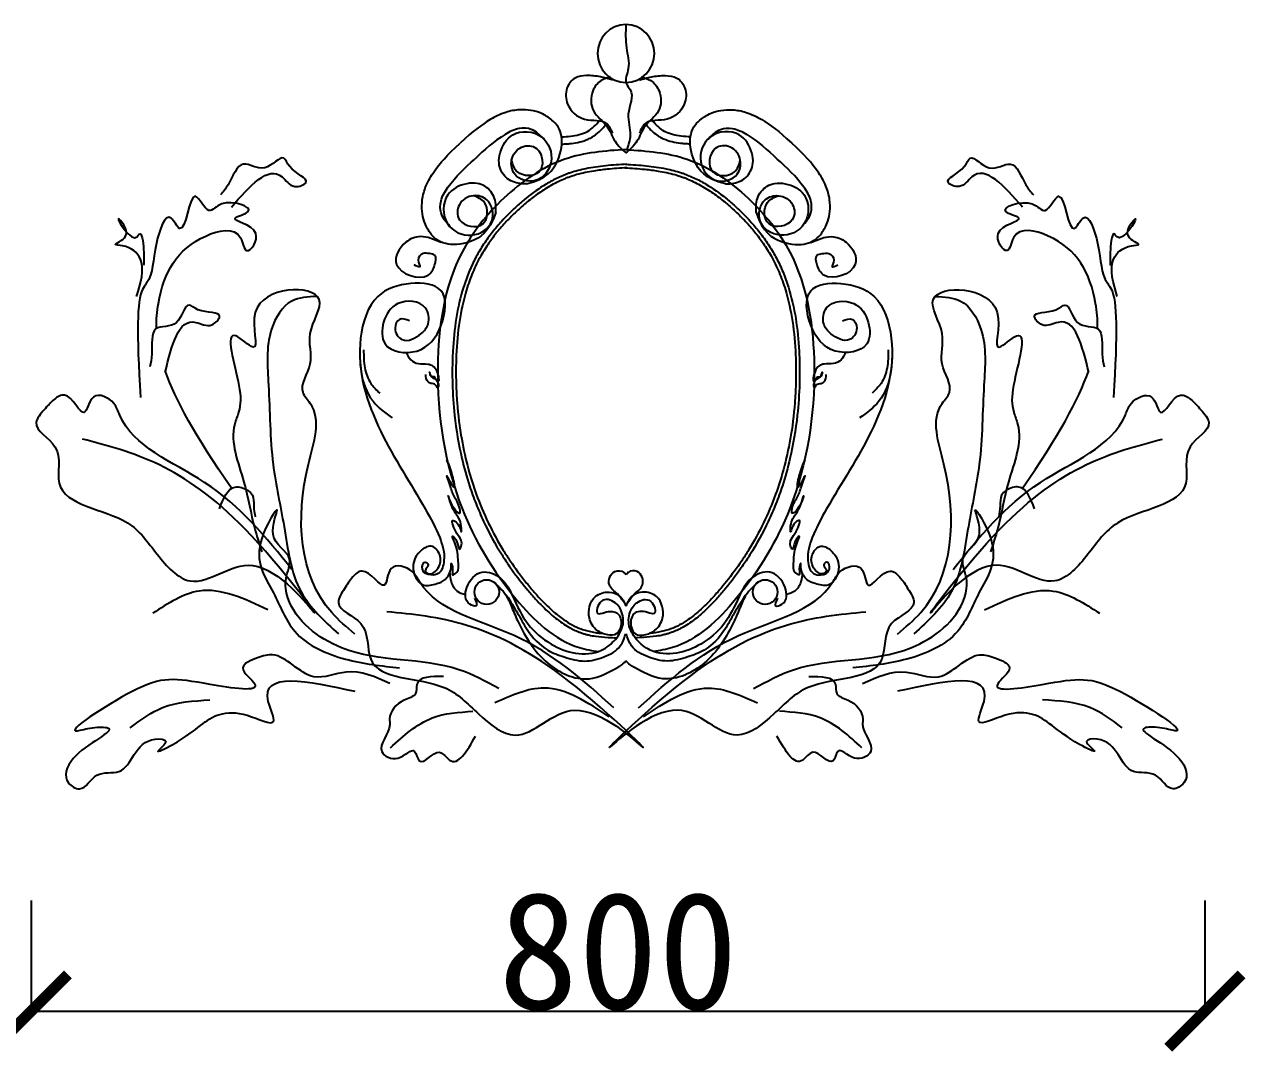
# Model space of a CAD drawing. Extents: x 3172 to 33391, y 13916 to 34175.
# Drawn here: x 15697 to 16529, y 19168 to 19869 of the extents above; entities that cross this region are included whole.
import ezdxf

# ---------------------------------------------------------------- set-up
doc = ezdxf.new("R2010")
doc.units = 0
doc.layers.get('0').update_dxf_attribs({"linetype": 'CONTINUOUS'})
doc.layers.get('DEFPOINTS').update_dxf_attribs({"linetype": 'CONTINUOUS'})
doc.dimstyles.new('ISO-25', dxfattribs={"dimtxt": 2.5, "dimasz": 2.5, "dimexe": 1.25, "dimexo": 0.625, "dimtad": 1, "dimdec": 4, "dimdsep": 46, "dimlunit": 6, "dimtxsty": 'Standard', "dimcen": 2.5, "dimadec": 0, "dimazin": 0, "dimtfac": 1, "dimtdec": 4, "dimtmove": 0, "dimatfit": 3, "dimfxl": 1, "dimtolj": 1, "dimtzin": 0, "dimarcsym": 0})

# ---------------------------------------------------------------- blocks, each defined once
blk = doc.blocks.new('_ARCHTICK')
at = {"color": 0, "linetype": 'ByBlock', "const_width": 0.15}
blk.add_lwpolyline([(-0.5, -0.5), (0.5, 0.5)], dxfattribs=at)
blk = doc.blocks.new('*D64')
at = {"color": 0, "lineweight": -2}
for p, q in [((15702.04, 19271.3), (15702.04, 19194.75)), ((16501.74, 19271.3), (16501.74, 19194.75)), ((15702.04, 19196), (16501.74, 19196))]:
    blk.add_line(p, q, dxfattribs=at)
at = {"layer": 'DEFPOINTS', "color": 0}
for p in [(15702.04, 19271.93), (16501.74, 19271.93), (16501.74, 19196)]:
    blk.add_point(p, dxfattribs=at)
at = {"color": 0, "lineweight": -2, "xscale": 50, "yscale": 50, "zscale": 50, "rotation": 180}
blk.add_blockref('_ARCHTICK', (15702.04, 19196), dxfattribs=at)
at = {"color": 0, "lineweight": -2, "xscale": 50, "yscale": 50, "zscale": 50}
blk.add_blockref('_ARCHTICK', (16501.74, 19196), dxfattribs=at)
at = {"color": 0, "insert": (16101.89, 19236.63), "char_height": 80, "attachment_point": 5}
blk.add_mtext('\\A1;800', dxfattribs=at)

msp = doc.modelspace()

# ---------------------------------------------------------------- linework, layer by layer
at = {"color": 7}
for centre in [(16012.38491, 19481.66303), (16202.05027, 19481.66303)]:
    msp.add_circle(centre, 8.4042, dxfattribs=at)
for centre, start, end in [((16107.64825, 19848.81747), 91.24379567, 268.75620433), ((16106.78694, 19848.81747), 271.24379567, 88.75620433)]:
    msp.add_arc(centre, 19.83976, start, end, dxfattribs=at)
for points in [[(16107.21759, 19868.65256), (16107.53146, 19852.71098), (16108.82657, 19838.47451), (16107.53146, 19828.1207), (16110.12162, 19824.23803), (16108.82657, 19807.41311), (16110.12162, 19793.17664), (16107.53146, 19782.82283)], [(16098.03419, 19830.74164), (16089.85157, 19832.89352), (16080.37699, 19833.75427), (16072.62508, 19832.03277), (16067.02645, 19825.14675), (16067.45711, 19814.38735), (16079.08502, 19804.05833), (16094.15824, 19801.0457), (16098.03419, 19794.59006)], [(16096.74216, 19832.89352), (16090.28222, 19830.31127), (16084.68365, 19823.42525), (16085.11431, 19809.65322), (16094.15824, 19799.32419), (16099.7568, 19788.99517), (16107.50877, 19780.81802)], [(16117.69302, 19832.89352), (16124.15296, 19830.31127), (16129.75153, 19823.42525), (16129.32088, 19809.65322), (16120.27695, 19799.32419), (16114.67838, 19788.99517), (16106.92642, 19780.81802)], [(16116.401, 19830.74164), (16124.58362, 19832.89352), (16134.0582, 19833.75427), (16141.8101, 19832.03277), (16147.40873, 19825.14675), (16146.97808, 19814.38735), (16135.35016, 19804.05833), (16120.27695, 19801.0457), (16116.401, 19794.59006)], [(16039.47711, 19759.93883), (16035.1206, 19760.15506), (16025.55291, 19764.31518), (16020.72267, 19773.97853), (16021.49769, 19781.12662), (16030.10293, 19793.38953), (16049.62664, 19792.02441), (16056.19489, 19775.01812), (16045.46309, 19762.17697), (16031.39654, 19766.62824), (16029.29581, 19776.08847), (16036.13309, 19785.01745), (16046.33285, 19784.06492), (16048.01139, 19768.08881), (16033.2897, 19768.09838), (16029.29581, 19776.08847)], [(16174.95807, 19759.93883), (16179.31459, 19760.15506), (16188.88227, 19764.31518), (16193.71252, 19773.97853), (16192.9375, 19781.12662), (16184.33226, 19793.38953), (16164.80855, 19792.02441), (16158.24029, 19775.01812), (16168.9721, 19762.17697), (16183.03864, 19766.62824), (16185.13938, 19776.08847), (16178.30209, 19785.01745), (16168.10234, 19784.06492), (16166.4238, 19768.08881), (16181.14548, 19768.09838), (16185.13938, 19776.08847)], [(15838.39386, 19744.09041), (15872.87644, 19764.71124), (15881.62883, 19758.17591), (15889.05256, 19760.8153), (15878.10682, 19771.71599), (15874.16299, 19777.38841), (15861.06595, 19770.80243), (15846.64024, 19773.39127), (15836.17944, 19759.38173), (15830.94902, 19752.37693)], [(16377.45231, 19744.09041), (16342.96973, 19764.71124), (16334.21734, 19758.17591), (16326.7936, 19760.8153), (16337.73934, 19771.71599), (16341.68318, 19777.38841), (16354.78021, 19770.80243), (16369.20592, 19773.39127), (16379.66673, 19759.38173), (16384.89715, 19752.37693)], [(16018.45349, 19740.47427), (16018.57292, 19744.83451), (16015.16085, 19754.69378), (16005.89756, 19760.25282), (15998.71104, 19760.02977), (15985.82271, 19752.39302), (15985.68243, 19732.82215), (16002.13327, 19724.96558), (16015.76166, 19734.67813), (16012.40527, 19749.04532), (16003.13461, 19751.86731), (15993.70628, 19745.73691), (15993.87164, 19735.49411), (16009.67137, 19732.59199), (16010.79391, 19747.27082), (16003.13461, 19751.86731)], [(16195.98169, 19740.47427), (16195.86227, 19744.83451), (16199.27433, 19754.69378), (16208.53762, 19760.25282), (16215.72414, 19760.02977), (16228.61248, 19752.39302), (16228.75275, 19732.82215), (16212.30192, 19724.96558), (16198.67353, 19734.67813), (16202.02991, 19749.04532), (16211.30058, 19751.86731), (16220.72891, 19745.73691), (16220.56355, 19735.49411), (16204.76382, 19732.59199), (16203.64128, 19747.27082), (16211.30058, 19751.86731)], [(15773.83648, 19683.19217), (15776.40961, 19708.54649), (15764.15625, 19717.69596), (15759.34767, 19718.55889), (15766.32857, 19724.25662), (15761.49899, 19736.04554), (15774.19522, 19723.83778), (15775.50283, 19725.58899), (15778.58193, 19715.10714), (15778.60293, 19704.18116)], [(16442.00969, 19683.19217), (16439.43656, 19708.54649), (16451.68992, 19717.69596), (16456.4985, 19718.55889), (16449.51759, 19724.25662), (16454.34718, 19736.04554), (16441.65095, 19723.83778), (16440.34334, 19725.58899), (16437.26424, 19715.10714), (16437.24324, 19704.18116)], [(15981.31227, 19719.85542), (15967.17435, 19723.95722), (15957.141, 19720.08329), (15950.98417, 19705.04328), (15972.35045, 19697.68412), (15976.87806, 19704.471), (15976.87806, 19711.25787), (15973.48235, 19712.389), (15968.95475, 19712.389), (15965.55905, 19707.86443), (15966.69095, 19703.33986), (15962.84178, 19704.81541)], [(16233.12292, 19719.85542), (16247.26084, 19723.95722), (16257.29419, 19720.08329), (16263.45102, 19705.04328), (16242.08473, 19697.68412), (16237.55713, 19704.471), (16237.55713, 19711.25787), (16240.95283, 19712.389), (16245.48044, 19712.389), (16248.87614, 19707.86443), (16247.74424, 19703.33986), (16251.59341, 19704.81541)], [(15922.5964, 19452.99062), (15906.73643, 19467.62459), (15890.87658, 19568.8425), (15892.09658, 19610.30533), (15887.21659, 19617.62232), (15892.09658, 19637.1342), (15892.09658, 19657.86561), (15898.19657, 19681.03594), (15854.59687, 19672.19245), (15853.18404, 19648.70438), (15841.44538, 19656.3164), (15843.47451, 19622.46166), (15843.29692, 19604.20789), (15840.67593, 19596.21163), (15846.95691, 19556.64761), (15854.27677, 19524.94076), (15859.15676, 19509.08734)], [(15959.7369, 19666.52377), (15952.88128, 19667.50252), (15949.94314, 19661.63015), (15954.84002, 19653.80036), (15967.57192, 19657.71527), (15972.4688, 19664.56631), (15970.51006, 19675.33226), (15951.90194, 19678.26843), (15942.10818, 19665.54506), (15943.08752, 19650.8642), (15964.63378, 19645.97061), (15981.28316, 19663.5876), (15981.28316, 19687.07696), (15960.7163, 19691.97055), (15938.19064, 19683.16205), (15926.43814, 19654.77911), (15940.14944, 19591.16215), (15970.51006, 19538.3111), (15980.30382, 19518.73665), (15983.2419, 19503.07708), (15979.32442, 19494.26858), (15974.42754, 19493.28987), (15968.55132, 19497.20475), (15970.51006, 19502.09837), (15972.4688, 19500.14091), (15970.51006, 19496.22604), (15972.4688, 19494.26858), (15979.32442, 19498.1835), (15980.30382, 19506.99199), (15974.42754, 19512.86432), (15966.59252, 19508.94945), (15963.65444, 19505.03454), (15963.65444, 19492.31113), (15969.53066, 19486.4388), (15978.34502, 19487.41754), (15981.28316, 19488.39625), (15988.13878, 19500.14091), (15988.13878, 19501.11966), (15989.11818, 19497.20475), (15989.11818, 19493.28987), (15992.05632, 19495.24729), (15993.03566, 19501.11966), (15991.07692, 19513.84303), (15989.11818, 19519.71536), (15992.05632, 19515.80049), (15994.01506, 19510.90687), (15994.9944, 19512.86432), (15994.9944, 19516.7792), (15992.05632, 19521.67282), (15989.11818, 19530.48131), (15994.01506, 19525.58773), (15994.9944, 19522.65156), (15994.9944, 19526.56644), (15991.07692, 19535.37493), (15988.13878, 19541.24726), (15986.18004, 19547.11959), (15991.07692, 19537.33239), (15994.01506, 19535.37493), (15994.01506, 19538.3111), (15990.09758, 19547.11959), (15987.15944, 19554.94938), (15985.2007, 19560.82171), (15990.09758, 19552.99196), (15989.11818, 19560.82171), (15985.2007, 19571.58766)], [(16254.69829, 19666.52377), (16261.55391, 19667.50252), (16264.49205, 19661.63015), (16259.59517, 19653.80036), (16246.86327, 19657.71527), (16241.96639, 19664.56631), (16243.92513, 19675.33226), (16262.53325, 19678.26843), (16272.32701, 19665.54506), (16271.34767, 19650.8642), (16249.80141, 19645.97061), (16233.15203, 19663.5876), (16233.15203, 19687.07696), (16253.71889, 19691.97055), (16276.24455, 19683.16205), (16287.99705, 19654.77911), (16274.28575, 19591.16215), (16243.92513, 19538.3111), (16234.13137, 19518.73665), (16231.19329, 19503.07708), (16235.11077, 19494.26858), (16240.00765, 19493.28987), (16245.88387, 19497.20475), (16243.92513, 19502.09837), (16241.96639, 19500.14091), (16243.92513, 19496.22604), (16241.96639, 19494.26858), (16235.11077, 19498.1835), (16234.13137, 19506.99199), (16240.00765, 19512.86432), (16247.84267, 19508.94945), (16250.78075, 19505.03454), (16250.78075, 19492.31113), (16244.90453, 19486.4388), (16236.09017, 19487.41754), (16233.15203, 19488.39625), (16226.29641, 19500.14091), (16226.29641, 19501.11966), (16225.31701, 19497.20475), (16225.31701, 19493.28987), (16222.37887, 19495.24729), (16221.39953, 19501.11966), (16223.35827, 19513.84303), (16225.31701, 19519.71536), (16222.37887, 19515.80049), (16220.42013, 19510.90687), (16219.44079, 19512.86432), (16219.44079, 19516.7792), (16222.37887, 19521.67282), (16225.31701, 19530.48131), (16220.42013, 19525.58773), (16219.44079, 19522.65156), (16219.44079, 19526.56644), (16223.35827, 19535.37493), (16226.29641, 19541.24726), (16228.25515, 19547.11959), (16223.35827, 19537.33239), (16220.42013, 19535.37493), (16220.42013, 19538.3111), (16224.33761, 19547.11959), (16227.27575, 19554.94938), (16229.23449, 19560.82171), (16224.33761, 19552.99196), (16225.31701, 19560.82171), (16229.23449, 19571.58766)], [(16292.18394, 19452.99062), (16308.04392, 19467.62459), (16323.90376, 19568.8425), (16322.68377, 19610.30533), (16327.56376, 19617.62232), (16322.68377, 19637.1342), (16322.68377, 19657.86561), (16316.58378, 19681.03594), (16360.18348, 19672.19245), (16361.5963, 19648.70438), (16373.33497, 19656.3164), (16371.30583, 19622.46166), (16371.48343, 19604.20789), (16374.10442, 19596.21163), (16367.82344, 19556.64761), (16360.50358, 19524.94076), (16355.62358, 19509.08734)], [(15793.25747, 19631.25058), (15814.24442, 19665.51156), (15825.02953, 19663.78057), (15830.38259, 19669.56183), (15815.62977, 19674.14315), (15809.50503, 19677.33967), (15800.95594, 19665.43083), (15786.97474, 19661.03431), (15784.20403, 19643.77109), (15782.81866, 19635.13945)], [(15896.54163, 19683.23194), (15879.56778, 19680.05061), (15865.77639, 19660.96275), (15863.65475, 19622.78703), (15866.83733, 19568.70487), (15874.26344, 19526.2874), (15885.93294, 19481.74909), (15911.39385, 19453.11738)], [(16318.23871, 19683.23194), (16335.21256, 19680.05061), (16349.00396, 19660.96275), (16351.1256, 19622.78703), (16347.94302, 19568.70487), (16340.51691, 19526.2874), (16328.8474, 19481.74909), (16303.3865, 19453.11738)], [(16422.58869, 19631.25058), (16401.60175, 19665.51156), (16390.81664, 19663.78057), (16385.46357, 19669.56183), (16400.21639, 19674.14315), (16406.34114, 19677.33967), (16414.89023, 19665.43083), (16428.87142, 19661.03431), (16431.64214, 19643.77109), (16433.02751, 19635.13945)], [(15928.45718, 19646.70467), (15929.33305, 19634.45055), (15933.42048, 19623.94704), (15939.5516, 19617.23645)], [(15957.65307, 19644.95405), (15960.57268, 19639.99408), (15965.82794, 19637.36819), (15972.25101, 19637.07644), (15978.38213, 19632.11644), (15978.96604, 19625.40585), (15977.79822, 19626.86468), (15976.6304, 19628.32349), (15974.87867, 19628.61527), (15973.71079, 19630.6576), (15973.41883, 19631.53291), (15974.2947, 19628.90701), (15977.21431, 19626.86468), (15979.258, 19623.94704), (15979.258, 19621.61293), (15978.96604, 19621.0294), (15977.50627, 19622.77999), (15974.2947, 19623.94704), (15972.25101, 19625.1141), (15970.79124, 19630.07407)], [(16256.78212, 19644.95405), (16253.8625, 19639.99408), (16248.60725, 19637.36819), (16242.18417, 19637.07644), (16236.05305, 19632.11644), (16235.46914, 19625.40585), (16236.63696, 19626.86468), (16237.80478, 19628.32349), (16239.55651, 19628.61527), (16240.7244, 19630.6576), (16241.01635, 19631.53291), (16240.14049, 19628.90701), (16237.22087, 19626.86468), (16235.17719, 19623.94704), (16235.17719, 19621.61293), (16235.46914, 19621.0294), (16236.92892, 19622.77999), (16240.14049, 19623.94704), (16242.18417, 19625.1141), (16243.64395, 19630.07407)], [(16285.978, 19646.70467), (16285.10214, 19634.45055), (16281.0147, 19623.94704), (16274.88358, 19617.23645)], [(15925.86704, 19643.49581), (15926.70539, 19632.11644), (15934.88026, 19611.69292), (15948.01843, 19600.31411)], [(16288.56815, 19643.49581), (16287.7298, 19632.11644), (16279.55493, 19611.69292), (16266.41676, 19600.31411)], [(15879.62604, 19497.12481), (15820.0703, 19556.41241), (15762.28114, 19602.34728), (15758.27425, 19610.22891), (15744.40427, 19614.48212), (15738.14464, 19604.15563), (15724.6205, 19615.92549), (15717.71627, 19612.96294), (15710.84435, 19605.94184), (15705.36521, 19597.20277), (15718.18277, 19580.72425), (15721.0623, 19555.78665), (15767.5119, 19528.82349), (15787.85848, 19507.38388), (15810.3461, 19489.24033), (15852.97947, 19499.70616), (15894.46823, 19468.01683), (15847.71085, 19524.5735), (15736.87322, 19585.96227)], [(16330.14213, 19497.12481), (16389.69788, 19556.41241), (16447.48704, 19602.34728), (16451.49392, 19610.22891), (16465.36391, 19614.48212), (16471.62354, 19604.15563), (16485.14767, 19615.92549), (16492.05191, 19612.96294), (16498.92382, 19605.94184), (16504.40297, 19597.20277), (16491.58541, 19580.72425), (16488.70587, 19555.78665), (16442.25627, 19528.82349), (16421.9097, 19507.38388), (16399.42207, 19489.24033), (16356.78871, 19499.70616), (16315.29995, 19468.01683), (16362.05732, 19524.5735), (16472.89495, 19585.96227)], [(15830.24943, 19538.4444), (15841.034, 19553.21323), (15849.51278, 19551.00113), (15852.66695, 19547.7806), (15853.65067, 19540.33113), (15854.63435, 19532.88162)], [(16385.59674, 19538.4444), (16374.81216, 19553.21323), (16366.33339, 19551.00113), (16363.17921, 19547.7806), (16362.19549, 19540.33113), (16361.21181, 19532.88162)], [(16020.59405, 19415.79024), (15993.40784, 19428.7022), (15913.35878, 19443.65436), (15876.94976, 19477.60602), (15875.6464, 19491.03988), (15877.97702, 19504.02939), (15866.76603, 19520.88738), (15869.54208, 19537.5097), (15859.05268, 19518.14334), (15867.04207, 19481.03012), (15881.54456, 19454.91991), (15916.10168, 19435.94422), (15952.98937, 19429.95797)], [(16194.18629, 19415.79024), (16221.37251, 19428.7022), (16301.42157, 19443.65436), (16337.83059, 19477.60602), (16339.13395, 19491.03988), (16336.80333, 19504.02939), (16348.01432, 19520.88738), (16345.23826, 19537.5097), (16355.72767, 19518.14334), (16347.73827, 19481.03012), (16333.23578, 19454.91991), (16298.67867, 19435.94422), (16261.79097, 19429.95797)], [(16099.03278, 19402.66149), (16030.99239, 19451.98098), (15966.77079, 19488.38408), (15961.58853, 19495.54782), (15947.2263, 19497.59547), (15942.64629, 19486.42216), (15927.45841, 19495.94897), (15921.09801, 19491.95015), (15915.39982, 19483.94705), (15911.3443, 19474.4631), (15926.56543, 19460.17504), (15933.28276, 19435.98716), (15983.35612, 19416.56461), (16006.78535, 19398.54487), (16031.8178, 19384.1137), (16072.30861, 19401.07339), (16118.21528, 19376.2116), (16063.2421, 19424.82084), (15944.21567, 19468.25208)], [(16004.04015, 19477.49342), (16005.08326, 19472.28141), (16000.91082, 19473.32381), (15998.82466, 19484.79023), (16009.25564, 19495.21425), (16021.77278, 19491.04464), (16030.11754, 19478.53582), (16040.54853, 19459.77259), (16056.195, 19446.22137), (16072.88452, 19439.96696), (16090.61715, 19442.05176), (16100.00503, 19449.34858), (16105.22052, 19459.77259), (16103.04878, 19470.79014), (16099.82404, 19474.33495), (16090.31115, 19475.30172), (16088.05384, 19466.92306), (16092.56846, 19467.72871), (16101.7589, 19466.76193), (16103.5325, 19457.41646), (16100.63027, 19453.066), (16094.78953, 19452.47578), (16087.48788, 19455.60298), (16082.27239, 19463.9422), (16086.44477, 19478.53582), (16095.83265, 19481.66303), (16102.56507, 19479.32993), (16107.24095, 19472.07916)], [(16115.74756, 19402.66149), (16183.78795, 19451.98098), (16248.00955, 19488.38408), (16253.19182, 19495.54782), (16267.55404, 19497.59547), (16272.13406, 19486.42216), (16287.32194, 19495.94897), (16293.68233, 19491.95015), (16299.38052, 19483.94705), (16303.43604, 19474.4631), (16288.21492, 19460.17504), (16281.49759, 19435.98716), (16231.42422, 19416.56461), (16207.99499, 19398.54487), (16182.96255, 19384.1137), (16142.47173, 19401.07339), (16096.56506, 19376.2116), (16151.53825, 19424.82084), (16270.56467, 19468.25208)], [(16107.37637, 19472.53796), (16104.62325, 19476.43559), (16101.4113, 19480.33325), (16095.90505, 19486.5236), (16099.57588, 19495.69452), (16105.77034, 19495.00672), (16107.14693, 19493.40179)], [(16107.05881, 19472.53796), (16109.81194, 19476.43559), (16113.02389, 19480.33325), (16118.53013, 19486.5236), (16114.8593, 19495.69452), (16108.66485, 19495.00672), (16107.28826, 19493.40179)], [(16210.39503, 19477.49342), (16209.35192, 19472.28141), (16213.52437, 19473.32381), (16215.61053, 19484.79023), (16205.17954, 19495.21425), (16192.6624, 19491.04464), (16184.31764, 19478.53582), (16173.88666, 19459.77259), (16158.24019, 19446.22137), (16141.55066, 19439.96696), (16123.81803, 19442.05176), (16114.43016, 19449.34858), (16109.21467, 19459.77259), (16111.3864, 19470.79014), (16114.61114, 19474.33495), (16124.12404, 19475.30172), (16126.38135, 19466.92306), (16121.86673, 19467.72871), (16112.67629, 19466.76193), (16110.90269, 19457.41646), (16113.80491, 19453.066), (16119.64565, 19452.47578), (16126.9473, 19455.60298), (16132.16279, 19463.9422), (16127.99041, 19478.53582), (16118.60254, 19481.66303), (16111.87012, 19479.32993), (16107.19424, 19472.07916)], [(15863.22475, 19469.46898), (15816.48573, 19482.30889), (15784.87605, 19467.19741)], [(16025.92922, 19479.35923), (16033.39087, 19467.24217), (16039.91981, 19456.05716), (16053.91034, 19442.07597), (16065.10275, 19437.41553), (16079.09334, 19434.61931), (16092.15116, 19437.41553), (16103.34364, 19444.87219), (16107.0744, 19453.26094)], [(16188.50597, 19479.35923), (16181.04432, 19467.24217), (16174.51537, 19456.05716), (16160.52485, 19442.07597), (16149.33244, 19437.41553), (16135.34184, 19434.61931), (16122.28402, 19437.41553), (16111.09155, 19444.87219), (16107.36079, 19453.26094)], [(16351.5556, 19469.46898), (16398.29462, 19482.30889), (16429.9043, 19467.19741)], [(15946.4113, 19419.31215), (15916.52423, 19427.08821), (15894.64346, 19423.92601), (15866.43298, 19438.856), (15856.12435, 19436.74909), (15846.24094, 19430.01358), (15854.24725, 19419.07534), (15823.94703, 19418.64588), (15770.71516, 19413.79148), (15733.49587, 19387.06064), (15743.80451, 19389.16755), (15754.32572, 19388.96016), (15730.5678, 19368.12423), (15727.42718, 19351.50205), (15734.79566, 19347.50665), (15746.7809, 19356.76751), (15761.71842, 19359.29652), (15786.52727, 19381.39514), (15793.68311, 19379.71407), (15788.42854, 19373.4007), (15798.52458, 19377.82188), (15830.48932, 19398.23938), (15849.21735, 19397.61358), (15867.1071, 19393.41077), (15863.51705, 19407.08546), (15922.5964, 19413.96687)], [(16268.36905, 19419.31215), (16298.25611, 19427.08821), (16320.13689, 19423.92601), (16348.34737, 19438.856), (16358.656, 19436.74909), (16368.53941, 19430.01358), (16360.53309, 19419.07534), (16390.83331, 19418.64588), (16444.06519, 19413.79148), (16481.28447, 19387.06064), (16470.97584, 19389.16755), (16460.45463, 19388.96016), (16484.21254, 19368.12423), (16487.35316, 19351.50205), (16479.98469, 19347.50665), (16467.99945, 19356.76751), (16453.06192, 19359.29652), (16428.25308, 19381.39514), (16421.09723, 19379.71407), (16426.35181, 19373.4007), (16416.25577, 19377.82188), (16384.29103, 19398.23938), (16365.563, 19397.61358), (16347.67324, 19393.41077), (16351.2633, 19407.08546), (16292.18394, 19413.96687)], [(15982.8548, 19423.98087), (15964.84193, 19418.55756), (15963.82151, 19412.46373), (15956.0833, 19407.97415), (15946.18984, 19394.93008), (15946.30419, 19391.29696), (15940.82084, 19372.93834), (15951.87251, 19368.44171), (15963.24379, 19373.04714), (15966.48097, 19366.48297), (15980.23621, 19372.37664), (15987.06835, 19367.13934), (16004.73815, 19383.46204)], [(16231.92555, 19423.98087), (16249.93841, 19418.55756), (16250.95884, 19412.46373), (16258.69704, 19407.97415), (16268.59051, 19394.93008), (16268.47616, 19391.29696), (16273.95951, 19372.93834), (16262.90783, 19368.44171), (16251.53655, 19373.04714), (16248.29937, 19366.48297), (16234.54414, 19372.37664), (16227.71199, 19367.13934), (16210.0422, 19383.46204)], [(16095.70592, 19396.51785), (16051.41975, 19416.21898), (16017.90198, 19406.01662)], [(16119.07443, 19396.51785), (16163.3606, 19416.21898), (16196.87837, 19406.01662)], [(15769.47584, 19389.1749), (15791.55712, 19402.85694), (15823.74653, 19408.12605)], [(16445.30451, 19389.1749), (16423.22323, 19402.85694), (16391.03382, 19408.12605)], [(15946.79973, 19375.55349), (15975.25434, 19395.85671), (16002.99348, 19400.37791)], [(16267.98062, 19375.55349), (16239.52601, 19395.85671), (16211.78686, 19400.37791)]]:
    msp.add_spline(points, degree=3, dxfattribs=at)
for points, knots in [([(16039.47711, 19759.93883), (16053.5823, 19763.33094), (16063.54216, 19778.14032), (16064.16689, 19795.43967), (16058.60115, 19802.42618), (16048.95458, 19809.13332), (16037.09848, 19811.27653), (16024.25202, 19808.8999), (16011.70186, 19802.41142), (16003.33263, 19796.17363), (15994.29027, 19787.65896)], [0, 0, 0, 0, 25.702197552, 61.254018021, 107.183241694, 136.274084718, 175.173208518, 198.207069317, 227.276205843, 280.413317099, 280.413317099, 280.413317099, 280.413317099]), ([(16174.95807, 19759.93883), (16160.85289, 19763.33094), (16150.89303, 19778.14032), (16150.26829, 19795.43967), (16155.83403, 19802.42618), (16165.48061, 19809.13332), (16177.3367, 19811.27653), (16190.18317, 19808.8999), (16202.73333, 19802.41142), (16211.10255, 19796.17363), (16220.14492, 19787.65896)], [0, 0, 0, 0, 25.702197552, 61.254018021, 107.183241694, 136.274084718, 175.173208518, 198.207069317, 227.276205843, 280.413317099, 280.413317099, 280.413317099, 280.413317099]), ([(16063.26508, 19792.04649), (16065.3398, 19792.1326), (16071.35914, 19792.43403), (16081.2895, 19794.70642), (16086.7724, 19800.11836), (16089.28314, 19802.95461)], [1.971761841, 1.971761841, 1.971761841, 1.971761841, 14.519474323, 38.337500061, 60.638518921, 60.638518921, 60.638518921, 60.638518921]), ([(16151.17011, 19792.04649), (16149.09538, 19792.1326), (16143.07605, 19792.43403), (16133.14568, 19794.70642), (16127.66279, 19800.11836), (16125.15205, 19802.95461)], [1.971761841, 1.971761841, 1.971761841, 1.971761841, 14.519474323, 38.337500061, 60.638518921, 60.638518921, 60.638518921, 60.638518921]), ([(16051.1844, 19790.45343), (16048.59868, 19793.09705), (16044.02269, 19797.7755), (16033.54677, 19798.33591), (16019.84433, 19791.36708), (16010.64549, 19783.1143), (16004.30114, 19776.84625)], [0, 0, 0, 0, 21.455839216, 37.970789038, 58.876608842, 112.267385309, 112.267385309, 112.267385309, 112.267385309]), ([(16063.47179, 19787.06592), (16064.72345, 19787.11787), (16066.00809, 19787.17729), (16068.21053, 19787.33357), (16069.10918, 19787.41164), (16071.90461, 19787.72433), (16073.83636, 19788.03475), (16077.70646, 19788.9729), (16079.64677, 19789.6006), (16081.99495, 19790.67192), (16082.4525, 19790.89616), (16083.27, 19791.32808), (16083.63193, 19791.53094), (16084.33765, 19791.94931), (16084.68296, 19792.16547), (16085.69709, 19792.83205), (16086.34404, 19793.30054), (16088.29763, 19794.8289), (16089.51087, 19795.95022), (16091.47268, 19797.93958), (16092.2589, 19798.79565), (16093.01564, 19799.65049)], [1.971761841, 1.971761841, 1.971761841, 1.971761841, 9.439304035, 9.439304035, 14.437911625, 14.437911625, 24.727135942, 24.727135942, 35.01636026, 35.01636026, 37.528775636, 37.528775636, 39.549738271, 39.549738271, 41.570700906, 41.570700906, 45.612626175, 45.612626175, 54.285708362, 54.285708362, 60.638518921, 60.638518921, 60.638518921, 60.638518921]), ([(16150.9634, 19787.06592), (16149.71173, 19787.11787), (16148.4271, 19787.17729), (16146.22466, 19787.33357), (16145.32601, 19787.41164), (16142.53058, 19787.72433), (16140.59883, 19788.03475), (16136.72873, 19788.9729), (16134.78842, 19789.6006), (16132.44023, 19790.67192), (16131.98268, 19790.89616), (16131.16519, 19791.32808), (16130.80326, 19791.53094), (16130.09753, 19791.94931), (16129.75222, 19792.16547), (16128.7381, 19792.83205), (16128.09114, 19793.30054), (16126.13755, 19794.8289), (16124.92432, 19795.95022), (16122.9625, 19797.93958), (16122.17628, 19798.79565), (16121.41955, 19799.65049)], [1.971761841, 1.971761841, 1.971761841, 1.971761841, 9.439304035, 9.439304035, 14.437911625, 14.437911625, 24.727135942, 24.727135942, 35.01636026, 35.01636026, 37.528775636, 37.528775636, 39.549738271, 39.549738271, 41.570700906, 41.570700906, 45.612626175, 45.612626175, 54.285708362, 54.285708362, 60.638518921, 60.638518921, 60.638518921, 60.638518921]), ([(16163.25079, 19790.45343), (16165.83651, 19793.09705), (16170.4125, 19797.7755), (16180.88841, 19798.33591), (16194.59085, 19791.36708), (16203.7897, 19783.1143), (16210.13405, 19776.84625)], [0, 0, 0, 0, 21.455839216, 37.970789038, 58.876608842, 112.267385309, 112.267385309, 112.267385309, 112.267385309]), ([(16018.45349, 19740.47427), (16013.98675, 19726.6717), (15998.45531, 19717.88016), (15981.15915, 19718.58758), (15974.62132, 19724.67409), (15968.67587, 19734.80788), (15967.45072, 19746.79367), (15970.80819, 19759.41934), (15978.24256, 19771.43338), (15985.10546, 19779.29814), (15994.29027, 19787.65896)], [0, 0, 0, 0, 25.702197552, 61.254018021, 107.183241694, 136.274084718, 175.173208518, 198.207069317, 227.276205843, 280.413317099, 280.413317099, 280.413317099, 280.413317099]), ([(16195.98169, 19740.47427), (16200.44843, 19726.6717), (16215.97987, 19717.88016), (16233.27604, 19718.58758), (16239.81386, 19724.67409), (16245.75932, 19734.80788), (16246.98447, 19746.79367), (16243.62699, 19759.41934), (16236.19263, 19771.43338), (16229.32973, 19779.29814), (16220.14492, 19787.65896)], [0, 0, 0, 0, 25.702197552, 61.254018021, 107.183241694, 136.274084718, 175.173208518, 198.207069317, 227.276205843, 280.413317099, 280.413317099, 280.413317099, 280.413317099]), ([(16107.21759, 19783.3074), (16092.91272, 19782.49629), (16062.15623, 19779.79618), (16022.9732, 19752.38591), (15985.72719, 19705.87055), (15974.25639, 19628.7786), (15987.61764, 19544.64069), (16025.6755, 19480.41639), (16062.05449, 19445.56392), (16084.14491, 19441.70076), (16088.61927, 19441.23206)], [12.831989114, 12.831989114, 12.831989114, 12.831989114, 97.594373108, 196.771739945, 289.650695135, 450.139119247, 646.708844307, 790.500162459, 900.099253947, 927.171719282, 927.171719282, 927.171719282, 927.171719282]), ([(16107.21759, 19783.3074), (16121.52247, 19782.49629), (16152.27896, 19779.79618), (16191.46199, 19752.38591), (16228.708, 19705.87055), (16240.17879, 19628.7786), (16226.81755, 19544.64069), (16188.75969, 19480.41639), (16152.38069, 19445.56392), (16130.29027, 19441.70076), (16125.81591, 19441.23206)], [12.831989114, 12.831989114, 12.831989114, 12.831989114, 97.594373108, 196.771739945, 289.650695135, 450.139119247, 646.708844307, 790.500162459, 900.099253947, 927.171719282, 927.171719282, 927.171719282, 927.171719282]), ([(15987.12897, 19731.1482), (15984.69202, 19733.92955), (15980.37931, 19738.85176), (15980.62614, 19749.33975), (15988.62805, 19762.46572), (15997.56377, 19771.00269), (16004.30114, 19776.84625)], [0, 0, 0, 0, 21.455839216, 37.970789038, 58.876608842, 112.267385309, 112.267385309, 112.267385309, 112.267385309]), ([(16107.78199, 19773.35367), (16102.88751, 19773.07615), (16098.09013, 19772.7507), (16088.76956, 19771.78848), (16084.24735, 19771.15169), (16078.13477, 19769.90651), (16076.39959, 19769.50647), (16072.89923, 19768.58995), (16071.13728, 19768.0685), (16068.69877, 19767.25081), (16067.99397, 19767.00267), (16066.58559, 19766.4833), (16065.88324, 19766.21253), (16063.78194, 19765.36776), (16062.38873, 19764.76128), (16058.23425, 19762.8185), (16055.49807, 19761.3587), (16048.10963, 19756.95864), (16043.54122, 19753.72241), (16036.99239, 19748.42431), (16034.88266, 19746.60791), (16031.5298, 19743.55733), (16030.25752, 19742.35997), (16027.76201, 19739.93278), (16026.53794, 19738.70161), (16022.94191, 19734.9568), (16020.64621, 19732.39184), (16016.32967, 19727.1866), (16014.30415, 19724.54896), (16010.45402, 19719.09477), (16008.63502, 19716.27553), (16006.17689, 19712.06356), (16005.42828, 19710.71689), (16003.8789, 19707.78231), (16003.08707, 19706.18621), (16001.57689, 19702.94742), (16000.85912, 19701.30591), (15998.81372, 19696.31857), (15997.59399, 19692.90981), (15994.37508, 19682.59147), (15992.75781, 19675.47262), (15990.39451, 19660.86737), (15989.64858, 19653.38175), (15989.05857, 19642.18028), (15988.94728, 19638.52168), (15988.86481, 19631.19604), (15988.89396, 19627.53953), (15989.19607, 19616.6002), (15989.68372, 19609.34762), (15991.55576, 19592.17243), (15993.21638, 19582.31557), (15996.94279, 19566.37988), (15998.66733, 19560.17818), (16002.00205, 19549.94117), (16003.47316, 19545.84603), (16006.66008, 19537.77141), (16008.37675, 19533.78936), (16013.901, 19522.00469), (16018.08267, 19514.36337), (16024.4352, 19504.30288), (16026.15613, 19501.70436), (16031.51321, 19493.98435), (16035.34364, 19488.93831), (16040.32878, 19482.9162), (16041.22945, 19481.84753), (16043.04678, 19479.73576), (16043.96435, 19478.69164), (16046.74328, 19475.60488), (16048.63099, 19473.60792), (16053.37577, 19468.89111), (16056.27096, 19466.27439), (16062.17411, 19461.58336), (16065.18114, 19459.5099), (16070.54103, 19456.45102), (16072.87622, 19455.32328), (16075.97672, 19454.1164), (16076.71994, 19453.84864), (16078.18361, 19453.36449), (16078.90159, 19453.14742), (16080.37176, 19452.74307), (16081.12086, 19452.55658), (16083.40999, 19452.04112), (16084.99207, 19451.7563), (16089.33034, 19451.13341), (16092.17743, 19450.88337), (16097.02946, 19450.6171), (16098.9663, 19450.54893), (16100.94187, 19450.49954)], [12.831989114, 12.831989114, 12.831989114, 12.831989114, 42.252821935, 42.252821935, 71.673654756, 71.673654756, 83.603451174, 83.603451174, 96.158486193, 96.158486193, 101.315107515, 101.315107515, 106.471728836, 106.471728836, 116.784971479, 116.784971479, 137.411456766, 137.411456766, 173.331761072, 173.331761072, 190.892494469, 190.892494469, 201.856132379, 201.856132379, 212.819770289, 212.819770289, 234.747046108, 234.747046108, 256.222758101, 256.222758101, 278.186084642, 278.186084642, 288.367095565, 288.367095565, 300.169311119, 300.169311119, 311.971526674, 311.971526674, 335.575957783, 335.575957783, 381.924842633, 381.924842633, 428.273727484, 428.273727484, 450.592979464, 450.592979464, 472.912231444, 472.912231444, 517.550735404, 517.550735404, 579.654231623, 579.654231623, 620.181433542, 620.181433542, 647.780966197, 647.780966197, 675.380498852, 675.380498852, 730.579564162, 730.579564162, 750.057291394, 750.057291394, 789.012745857, 789.012745857, 797.473596878, 797.473596878, 805.9344479, 805.9344479, 822.856149942, 822.856149942, 847.746510263, 847.746510263, 872.636870584, 872.636870584, 891.52240267, 891.52240267, 897.450084869, 897.450084869, 903.150914774, 903.150914774, 908.851744678, 908.851744678, 920.253404488, 920.253404488, 939.115627048, 939.115627048, 951.156628602, 951.156628602, 951.156628602, 951.156628602]), ([(16107.92308, 19770.86524), (16103.30987, 19770.60367), (16098.80071, 19770.30011), (16091.31111, 19769.55576), (16088.26154, 19769.1786), (16083.30793, 19768.39167), (16081.35853, 19768.03383), (16077.53954, 19767.21812), (16075.66994, 19766.76045), (16072.70042, 19765.92466), (16071.57526, 19765.58131), (16069.67678, 19764.95271), (16068.8958, 19764.67921), (16067.33326, 19764.10202), (16066.55379, 19763.79913), (16064.2211, 19762.84859), (16062.6736, 19762.15905), (16058.05769, 19759.93169), (16055.01576, 19758.23504), (16049.22504, 19754.59635), (16046.47002, 19752.67793), (16041.20269, 19748.67541), (16038.6851, 19746.60382), (16035.00099, 19743.35605), (16033.78942, 19742.25132), (16031.40057, 19740.00314), (16030.22529, 19738.86164), (16027.92117, 19736.5501), (16026.79153, 19735.37919), (16023.47424, 19731.82234), (16021.35825, 19729.39232), (16017.40213, 19724.49902), (16015.55541, 19722.0391), (16011.85087, 19716.68889), (16010.02402, 19713.78479), (16007.33006, 19709.01528), (16006.36864, 19707.18962), (16004.54946, 19703.47196), (16003.6911, 19701.58018), (16001.26437, 19695.81301), (15999.844, 19691.84505), (15996.49206, 19680.81948), (15994.90836, 19673.55812), (15992.63876, 19658.63318), (15991.95248, 19650.97072), (15991.51845, 19640.80146), (15991.44973, 19638.36667), (15991.38074, 19633.81133), (15991.37242, 19631.69379), (15991.40359, 19627.46688), (15991.44309, 19625.35632), (15991.63404, 19619.03562), (15991.85791, 19614.83641), (15992.82435, 19602.30043), (15993.86185, 19594.02551), (15996.53948, 19578.91526), (15998.07031, 19572.04532), (16001.46568, 19559.56139), (16003.24577, 19553.91347), (16007.65452, 19541.723), (16010.38236, 19535.22962), (16016.50828, 19522.52689), (16019.90524, 19516.31857), (16025.16123, 19507.78548), (16026.73329, 19505.34709), (16031.6207, 19498.09787), (16035.10724, 19493.35288), (16039.77607, 19487.50586), (16040.74, 19486.32334), (16042.69657, 19483.97143), (16043.6865, 19482.80538), (16045.68378, 19480.50851), (16046.69201, 19479.37669), (16050.80258, 19474.88989), (16053.98175, 19471.71144), (16059.70291, 19466.6711), (16062.21735, 19464.67667), (16066.71879, 19461.5523), (16068.69637, 19460.32869), (16072.66516, 19458.19295), (16074.65664, 19457.27994), (16077.257, 19456.30491), (16077.85825, 19456.09441), (16079.0616, 19455.7035), (16079.66433, 19455.52287), (16081.51713, 19455.01254), (16082.80279, 19454.71691), (16085.47274, 19454.20686), (16086.85675, 19453.99238), (16089.19977, 19453.69938), (16090.13118, 19453.59964), (16091.08015, 19453.5125)], [12.831989114, 12.831989114, 12.831989114, 12.831989114, 40.664806772, 40.664806772, 60.549642176, 60.549642176, 73.867120366, 73.867120366, 87.184598557, 87.184598557, 95.496087569, 95.496087569, 101.410031847, 101.410031847, 107.323976124, 107.323976124, 119.151864679, 119.151864679, 142.807641789, 142.807641789, 164.915937664, 164.915937664, 185.932670973, 185.932670973, 196.408689901, 196.408689901, 206.884708829, 206.884708829, 217.360727757, 217.360727757, 238.312765613, 238.312765613, 258.614825292, 258.614825292, 281.610165471, 281.610165471, 295.627199934, 295.627199934, 309.644234398, 309.644234398, 337.678303324, 337.678303324, 385.51377892, 385.51377892, 433.349254516, 433.349254516, 448.343925329, 448.343925329, 461.361618663, 461.361618663, 474.379311996, 474.379311996, 500.414698664, 500.414698664, 552.485471998, 552.485471998, 597.001727225, 597.001727225, 634.845910611, 634.845910611, 680.22962164, 680.22962164, 725.613332669, 725.613332669, 744.004454585, 744.004454585, 780.786698418, 780.786698418, 790.161593123, 790.161593123, 799.536487829, 799.536487829, 808.911382535, 808.911382535, 837.41225878, 837.41225878, 859.204041544, 859.204041544, 876.090708904, 876.090708904, 892.977376265, 892.977376265, 898.042687741, 898.042687741, 903.107999218, 903.107999218, 913.238622171, 913.238622171, 923.369245124, 923.369245124, 929.830920042, 929.830920042, 929.830920042, 929.830920042]), ([(16106.5121, 19770.86524), (16111.12531, 19770.60367), (16115.63448, 19770.30011), (16123.12408, 19769.55576), (16126.17365, 19769.1786), (16131.12725, 19768.39167), (16133.07665, 19768.03383), (16136.89565, 19767.21812), (16138.76524, 19766.76045), (16141.73477, 19765.92466), (16142.85993, 19765.58131), (16144.75841, 19764.95271), (16145.53939, 19764.67921), (16147.10193, 19764.10202), (16147.8814, 19763.79913), (16150.21409, 19762.84859), (16151.76159, 19762.15905), (16156.3775, 19759.93169), (16159.41942, 19758.23504), (16165.21015, 19754.59635), (16167.96516, 19752.67793), (16173.2325, 19748.67541), (16175.75008, 19746.60382), (16179.4342, 19743.35605), (16180.64577, 19742.25132), (16183.03461, 19740.00314), (16184.20989, 19738.86164), (16186.51401, 19736.5501), (16187.64366, 19735.37919), (16190.96094, 19731.82234), (16193.07694, 19729.39232), (16197.03306, 19724.49902), (16198.87978, 19722.0391), (16202.58431, 19716.68889), (16204.41117, 19713.78479), (16207.10513, 19709.01528), (16208.06655, 19707.18962), (16209.88573, 19703.47196), (16210.74408, 19701.58018), (16213.17082, 19695.81301), (16214.59119, 19691.84505), (16217.94313, 19680.81948), (16219.52683, 19673.55812), (16221.79642, 19658.63318), (16222.48271, 19650.97072), (16222.91673, 19640.80146), (16222.98546, 19638.36667), (16223.05445, 19633.81133), (16223.06276, 19631.69379), (16223.0316, 19627.46688), (16222.99209, 19625.35632), (16222.80115, 19619.03562), (16222.57727, 19614.83641), (16221.61083, 19602.30043), (16220.57333, 19594.02551), (16217.89571, 19578.91526), (16216.36487, 19572.04532), (16212.9695, 19559.56139), (16211.18941, 19553.91347), (16206.78067, 19541.723), (16204.05283, 19535.22962), (16197.92691, 19522.52689), (16194.52994, 19516.31857), (16189.27396, 19507.78548), (16187.7019, 19505.34709), (16182.81448, 19498.09787), (16179.32795, 19493.35288), (16174.65912, 19487.50586), (16173.69519, 19486.32334), (16171.73862, 19483.97143), (16170.74868, 19482.80538), (16168.75141, 19480.50851), (16167.74318, 19479.37669), (16163.63261, 19474.88989), (16160.45343, 19471.71144), (16154.73228, 19466.6711), (16152.21783, 19464.67667), (16147.71639, 19461.5523), (16145.73882, 19460.32869), (16141.77003, 19458.19295), (16139.77855, 19457.27994), (16137.17819, 19456.30491), (16136.57693, 19456.09441), (16135.37359, 19455.7035), (16134.77085, 19455.52287), (16132.91806, 19455.01254), (16131.6324, 19454.71691), (16128.96245, 19454.20686), (16127.57844, 19453.99238), (16125.23542, 19453.69938), (16124.30401, 19453.59964), (16123.35504, 19453.5125)], [12.831989114, 12.831989114, 12.831989114, 12.831989114, 40.664806772, 40.664806772, 60.549642176, 60.549642176, 73.867120366, 73.867120366, 87.184598557, 87.184598557, 95.496087569, 95.496087569, 101.410031847, 101.410031847, 107.323976124, 107.323976124, 119.151864679, 119.151864679, 142.807641789, 142.807641789, 164.915937664, 164.915937664, 185.932670973, 185.932670973, 196.408689901, 196.408689901, 206.884708829, 206.884708829, 217.360727757, 217.360727757, 238.312765613, 238.312765613, 258.614825292, 258.614825292, 281.610165471, 281.610165471, 295.627199934, 295.627199934, 309.644234398, 309.644234398, 337.678303324, 337.678303324, 385.51377892, 385.51377892, 433.349254516, 433.349254516, 448.343925329, 448.343925329, 461.361618663, 461.361618663, 474.379311996, 474.379311996, 500.414698664, 500.414698664, 552.485471998, 552.485471998, 597.001727225, 597.001727225, 634.845910611, 634.845910611, 680.22962164, 680.22962164, 725.613332669, 725.613332669, 744.004454585, 744.004454585, 780.786698418, 780.786698418, 790.161593123, 790.161593123, 799.536487829, 799.536487829, 808.911382535, 808.911382535, 837.41225878, 837.41225878, 859.204041544, 859.204041544, 876.090708904, 876.090708904, 892.977376265, 892.977376265, 898.042687741, 898.042687741, 903.107999218, 903.107999218, 913.238622171, 913.238622171, 923.369245124, 923.369245124, 929.830920042, 929.830920042, 929.830920042, 929.830920042]), ([(16106.6532, 19773.35367), (16111.54767, 19773.07615), (16116.34505, 19772.7507), (16125.66562, 19771.78848), (16130.18784, 19771.15169), (16136.30042, 19769.90651), (16138.0356, 19769.50647), (16141.53595, 19768.58995), (16143.29791, 19768.0685), (16145.73641, 19767.25081), (16146.44121, 19767.00267), (16147.8496, 19766.4833), (16148.55195, 19766.21253), (16150.65325, 19765.36776), (16152.04646, 19764.76128), (16156.20093, 19762.8185), (16158.93711, 19761.3587), (16166.32555, 19756.95864), (16170.89396, 19753.72241), (16177.44279, 19748.42431), (16179.55252, 19746.60791), (16182.90538, 19743.55733), (16184.17767, 19742.35997), (16186.67317, 19739.93278), (16187.89725, 19738.70161), (16191.49328, 19734.9568), (16193.78897, 19732.39184), (16198.10551, 19727.1866), (16200.13104, 19724.54896), (16203.98117, 19719.09477), (16205.80016, 19716.27553), (16208.25829, 19712.06356), (16209.00691, 19710.71689), (16210.55629, 19707.78231), (16211.34812, 19706.18621), (16212.85829, 19702.94742), (16213.57606, 19701.30591), (16215.62147, 19696.31857), (16216.84119, 19692.90981), (16220.06011, 19682.59147), (16221.67737, 19675.47262), (16224.04068, 19660.86737), (16224.7866, 19653.38175), (16225.37662, 19642.18028), (16225.4879, 19638.52168), (16225.57038, 19631.19604), (16225.54122, 19627.53953), (16225.23911, 19616.6002), (16224.75146, 19609.34762), (16222.87943, 19592.17243), (16221.2188, 19582.31557), (16217.4924, 19566.37988), (16215.76786, 19560.17818), (16212.43314, 19549.94117), (16210.96203, 19545.84603), (16207.7751, 19537.77141), (16206.05844, 19533.78936), (16200.53418, 19522.00469), (16196.35252, 19514.36337), (16189.99999, 19504.30288), (16188.27906, 19501.70436), (16182.92198, 19493.98435), (16179.09155, 19488.93831), (16174.10641, 19482.9162), (16173.20573, 19481.84753), (16171.38841, 19479.73576), (16170.47084, 19478.69164), (16167.6919, 19475.60488), (16165.8042, 19473.60792), (16161.05942, 19468.89111), (16158.16423, 19466.27439), (16152.26108, 19461.58336), (16149.25404, 19459.5099), (16143.89415, 19456.45102), (16141.55897, 19455.32328), (16138.45846, 19454.1164), (16137.71525, 19453.84864), (16136.25157, 19453.36449), (16135.5336, 19453.14742), (16134.06342, 19452.74307), (16133.31433, 19452.55658), (16131.02519, 19452.04112), (16129.44311, 19451.7563), (16125.10484, 19451.13341), (16122.25776, 19450.88337), (16117.40573, 19450.6171), (16115.46888, 19450.54893), (16113.49332, 19450.49954)], [12.831989114, 12.831989114, 12.831989114, 12.831989114, 42.252821935, 42.252821935, 71.673654756, 71.673654756, 83.603451174, 83.603451174, 96.158486193, 96.158486193, 101.315107515, 101.315107515, 106.471728836, 106.471728836, 116.784971479, 116.784971479, 137.411456766, 137.411456766, 173.331761072, 173.331761072, 190.892494469, 190.892494469, 201.856132379, 201.856132379, 212.819770289, 212.819770289, 234.747046108, 234.747046108, 256.222758101, 256.222758101, 278.186084642, 278.186084642, 288.367095565, 288.367095565, 300.169311119, 300.169311119, 311.971526674, 311.971526674, 335.575957783, 335.575957783, 381.924842633, 381.924842633, 428.273727484, 428.273727484, 450.592979464, 450.592979464, 472.912231444, 472.912231444, 517.550735404, 517.550735404, 579.654231623, 579.654231623, 620.181433542, 620.181433542, 647.780966197, 647.780966197, 675.380498852, 675.380498852, 730.579564162, 730.579564162, 750.057291394, 750.057291394, 789.012745857, 789.012745857, 797.473596878, 797.473596878, 805.9344479, 805.9344479, 822.856149942, 822.856149942, 847.746510263, 847.746510263, 872.636870584, 872.636870584, 891.52240267, 891.52240267, 897.450084869, 897.450084869, 903.150914774, 903.150914774, 908.851744678, 908.851744678, 920.253404488, 920.253404488, 939.115627048, 939.115627048, 951.156628602, 951.156628602, 951.156628602, 951.156628602]), ([(16227.30622, 19731.1482), (16229.74317, 19733.92955), (16234.05588, 19738.85176), (16233.80904, 19749.33975), (16225.80714, 19762.46572), (16216.87141, 19771.00269), (16210.13405, 19776.84625)], [0, 0, 0, 0, 21.455839216, 37.970789038, 58.876608842, 112.267385309, 112.267385309, 112.267385309, 112.267385309]), ([(15787.37198, 19661.29543), (15787.14646, 19667.63344), (15790.2673, 19695.77389), (15804.69341, 19722.15088), (15844.71856, 19732.00162), (15847.87503, 19708.10664), (15863.36716, 19731.30744), (15831.31745, 19735.42655), (15859.75429, 19741.96607), (15832.38886, 19751.48155), (15822.31016, 19736.54733), (15810.19783, 19766.15789), (15806.9452, 19717.96637), (15794.75425, 19745.15271), (15783.83636, 19711.826), (15785.65563, 19698.34856), (15773.95812, 19683.78531), (15773.75978, 19659.25098), (15776.40714, 19614.25453)], [106.649533298, 106.649533298, 106.649533298, 106.649533298, 132.931866705, 240.312662182, 286.611739056, 305.753251098, 331.796720354, 366.035268248, 385.181391207, 421.750018494, 440.896141453, 466.92951556, 514.798227922, 532.444766717, 571.215812483, 626.872698212, 635.435912435, 678.464874848, 678.464874848, 678.464874848, 678.464874848]), ([(16428.47419, 19661.29543), (16428.69971, 19667.63344), (16425.57887, 19695.77389), (16411.15276, 19722.15088), (16371.1276, 19732.00162), (16367.97114, 19708.10664), (16352.47901, 19731.30744), (16384.52871, 19735.42655), (16356.09187, 19741.96607), (16383.45731, 19751.48155), (16393.53601, 19736.54733), (16405.64833, 19766.15789), (16408.90096, 19717.96637), (16421.09192, 19745.15271), (16432.00981, 19711.826), (16430.19054, 19698.34856), (16441.88804, 19683.78531), (16442.08639, 19659.25098), (16439.43903, 19614.25453)], [106.649533298, 106.649533298, 106.649533298, 106.649533298, 132.931866705, 240.312662182, 286.611739056, 305.753251098, 331.796720354, 366.035268248, 385.181391207, 421.750018494, 440.896141453, 466.92951556, 514.798227922, 532.444766717, 571.215812483, 626.872698212, 635.435912435, 678.464874848, 678.464874848, 678.464874848, 678.464874848]), ([(15987.17489, 19494.78887), (15987.15222, 19492.69167), (15987.89491, 19487.90704), (15991.21597, 19482.05122), (15995.72751, 19480.46594), (15997.79896, 19479.88184)], [12.147750567, 12.147750567, 12.147750567, 12.147750567, 23.841391554, 39.621234934, 51.948937077, 51.948937077, 51.948937077, 51.948937077]), ([(16227.26029, 19494.78887), (16227.28297, 19492.69167), (16226.54028, 19487.90704), (16223.21921, 19482.05122), (16218.70768, 19480.46594), (16216.63623, 19479.88184)], [12.147750567, 12.147750567, 12.147750567, 12.147750567, 23.841391554, 39.621234934, 51.948937077, 51.948937077, 51.948937077, 51.948937077]), ([(16017.05701, 19488.43545), (16020.0687, 19485.74883), (16025.51028, 19480.89456), (16029.66523, 19470.63542), (16034.45642, 19459.2228), (16041.92712, 19445.87504), (16055.64514, 19429.52366), (16079.6841, 19417.93773), (16098.1464, 19428.3373), (16104.09493, 19431.67709), (16107.21759, 19434.65878)], [0, 0, 0, 0, 23.914245869, 43.208876811, 65.517476107, 98.783665033, 134.39538654, 194.807253793, 238.787038304, 250.706097127, 250.706097127, 250.706097127, 250.706097127]), ([(16197.37817, 19488.43545), (16194.36649, 19485.74883), (16188.9249, 19480.89456), (16184.76996, 19470.63542), (16179.97877, 19459.2228), (16172.50807, 19445.87504), (16158.79005, 19429.52366), (16134.75109, 19417.93773), (16116.28879, 19428.3373), (16110.34026, 19431.67709), (16107.21759, 19434.65878)], [0, 0, 0, 0, 23.914245869, 43.208876811, 65.517476107, 98.783665033, 134.39538654, 194.807253793, 238.787038304, 250.706097127, 250.706097127, 250.706097127, 250.706097127])]:
    msp.add_open_spline(points, degree=3, knots=knots, dxfattribs=at)
for points in [[(15838.4875, 19552.55757), (15813.60469, 19587.98682), (15800.22597, 19613.09259), (15793.46686, 19632.1201)], [(16377.35867, 19552.55757), (16402.24148, 19587.98682), (16415.6202, 19613.09259), (16422.37931, 19632.1201)]]:
    msp.add_open_spline(points, degree=3, dxfattribs=at)

# ---------------------------------------------------------------- dimensions: what is measured, and where the dimension line sits
dim = msp.add_linear_dim(base=(16501.73764, 19196.00047), p1=(15702.04386, 19271.92683), p2=(16501.73764, 19271.92683), dimstyle='ISO-25', override={"dimtxt": 80, "dimasz": 50, "dimdec": 0, "dimblk1": 'ARCHTICK', "dimblk2": 'ARCHTICK', "dimsah": 1})
dim.commit()
dim.dimension.update_dxf_attribs({"geometry": '*D64', "text_midpoint": (16101.89075, 19236.62547)})

doc.saveas('drawing.dxf')
